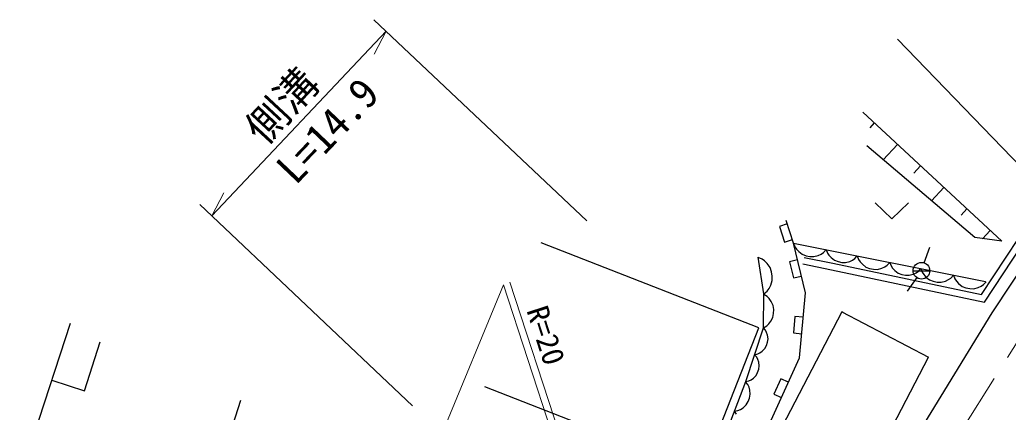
# Model space of a CAD drawing. Units: millimetres, scale not verified. Extents: x 40000 to 680000, y 20000 to 380000.
# Drawn here: x 158495 to 217876, y 289048 to 312604 of the extents above; entities that cross this region are included whole.
import ezdxf
from ezdxf.enums import TextEntityAlignment as Align

# ---------------------------------------------------------------- set-up
doc = ezdxf.new("R2010")
doc.units = ezdxf.units.MM
doc.header["$LTSCALE"] = 1000
doc.linetypes.add('CHAIN', pattern=[18.5, 12, -1.5, 3.5, -1.5])
for name, color, linetype, lineweight in [('M-BGD', 7, 'Continuous', 25), ('M-BMK', 2, 'CHAIN', 13), ('M-BMK-HTXT', 7, 'Continuous', 13), ('M-STR-HTXT', 7, 'Continuous', 13)]:
    doc.layers.add(name, color=color, linetype=linetype, lineweight=lineweight)
doc.styles.add('ＭＳ ゴシック', font='')
doc.styles.get('ＭＳ ゴシック').set_extended_font_data('MS Gothic')

msp = doc.modelspace()

# ---------------------------------------------------------------- linework, layer by layer
at = {"layer": 'M-BGD'}
for p, q in [((221054, 301272), (211230, 311441)), ((217483, 299310), (209136, 307055)), ((209831, 306410), (209556, 306113)), ((215870, 299526), (209373, 305030)), ((211223, 305119), (210362, 304192)), ((212614, 303828), (212213, 303396)), ((214005, 302537), (213261, 301736)), ((209886, 301622), (210886, 300662)), ((210886, 300662), (211885, 301623)), ((215396, 301247), (215054, 300877)), ((216266, 296109), (219711, 301343)), ((216906, 295016), (221012, 301203)), ((204984, 299203), (204532, 300560)), ((216450, 295661), (219992, 301043)), ((204600, 300355), (204126, 300198)), ((204126, 300198), (204441, 299249)), ((216788, 299956), (216332, 299464)), ((204441, 299249), (204916, 299407)), ((217483, 299310), (215870, 299526)), ((202887, 294109), (189818, 299221)), ((204984, 299203), (216506, 296891)), ((204984, 299203), (205062, 298983)), ((205695, 296215), (204984, 299203)), ((205062, 298983), (205156, 298842)), ((205156, 298842), (205289, 298693)), ((205289, 298693), (205501, 298528)), ((206787, 298637), (206944, 298809)), ((206944, 298809), (207019, 298601)), ((212831, 298013), (213164, 298955)), ((203203, 296158), (202848, 298362)), ((203091, 298235), (202853, 298330)), ((203243, 298125), (203091, 298235)), ((203401, 297973), (203243, 298125)), ((205224, 298195), (204737, 298079)), ((205501, 298528), (205728, 298442)), ((205623, 298343), (207348, 297994)), ((205728, 298442), (205964, 298394)), ((205964, 298394), (206207, 298386)), ((206207, 298386), (206466, 298457)), ((206466, 298457), (206646, 298543)), ((206646, 298543), (206787, 298637)), ((207019, 298601), (207108, 298467)), ((207108, 298467), (207234, 298325)), ((207234, 298325), (207436, 298168)), ((207436, 298168), (207652, 298086)), ((208106, 298034), (208352, 298101)), ((208352, 298101), (208523, 298183)), ((208523, 298183), (208658, 298272)), ((208658, 298272), (208807, 298436)), ((208807, 298436), (208885, 298216)), ((208885, 298216), (208979, 298075)), ((203573, 297733), (203401, 297973)), ((203659, 297480), (203573, 297733)), ((204737, 298079), (204969, 297107)), ((205544, 297951), (207266, 297603)), ((207266, 297603), (216450, 295661)), ((207348, 297994), (216266, 296109)), ((207652, 298086), (207875, 298041)), ((207875, 298041), (208106, 298034)), ((208979, 298075), (209112, 297926)), ((209112, 297926), (209324, 297761)), ((209324, 297761), (209551, 297674)), ((209551, 297674), (209787, 297627)), ((209787, 297627), (210030, 297619)), ((210030, 297619), (210289, 297690)), ((210289, 297690), (210469, 297776)), ((210469, 297776), (210610, 297870)), ((210610, 297870), (210767, 298042)), ((210767, 298042), (210842, 297834)), ((210842, 297834), (210931, 297699)), ((210931, 297699), (211057, 297558)), ((211057, 297558), (211259, 297401)), ((212164, 297541), (213164, 297542)), ((212346, 297415), (212481, 297505)), ((212481, 297505), (212630, 297668)), ((212630, 297668), (212708, 297449)), ((203611, 296670), (203699, 296951)), ((203701, 297219), (203659, 297480)), ((203699, 296951), (203701, 297219)), ((204969, 297107), (205455, 297222)), ((211259, 297401), (211475, 297319)), ((211475, 297319), (211698, 297274)), ((211698, 297274), (211929, 297267)), ((212377, 297132), (211803, 296314)), ((211929, 297267), (212175, 297333)), ((212175, 297333), (212346, 297415)), ((212708, 297449), (212802, 297308)), ((212802, 297308), (212935, 297158)), ((212935, 297158), (213147, 296994)), ((213147, 296994), (213374, 296907)), ((213374, 296907), (213610, 296860)), ((213853, 296852), (214112, 296922)), ((214112, 296922), (214292, 297009)), ((214292, 297009), (214433, 297103)), ((214433, 297103), (214590, 297275)), ((214590, 297275), (214669, 297055)), ((214669, 297055), (214763, 296914)), ((214763, 296914), (214896, 296765)), ((203203, 296158), (203400, 296324)), ((203400, 296324), (203509, 296475)), ((203509, 296475), (203611, 296670)), ((213610, 296860), (213853, 296852)), ((214896, 296765), (215107, 296600)), ((215107, 296600), (215335, 296514)), ((215335, 296514), (215570, 296467)), ((215570, 296467), (215813, 296459)), ((215813, 296459), (216072, 296529)), ((216072, 296529), (216253, 296615)), ((216253, 296615), (216394, 296709)), ((216394, 296709), (216551, 296882)), ((203165, 294112), (203203, 296158)), ((203400, 295988), (203203, 296111)), ((203518, 295866), (203400, 295988)), ((203635, 295703), (203518, 295866)), ((205340, 292304), (205695, 296215)), ((203750, 295461), (203635, 295703)), ((203786, 295221), (203750, 295461)), ((203781, 294981), (203786, 295221)), ((207872, 295067), (201079, 282044)), ((203613, 294504), (203737, 294742)), ((203737, 294742), (203781, 294981)), ((205065, 294802), (204975, 293807)), ((205563, 294757), (205065, 294802)), ((207872, 295067), (213083, 292349)), ((207936, 295034), (207872, 295067)), ((210117, 283908), (216906, 295016)), ((161530, 294377), (158495, 285097)), ((194645, 273039), (202887, 294109)), ((202105, 290885), (203165, 294112)), ((203165, 294112), (203367, 294228)), ((203295, 293964), (203166, 294114)), ((203361, 293836), (203295, 293964)), ((203367, 294228), (203490, 294346)), ((203490, 294346), (203613, 294504)), ((203415, 293675), (203361, 293836)), ((203448, 293449), (203415, 293675)), ((203417, 293245), (203448, 293449)), ((204975, 293807), (205472, 293762)), ((162381, 290340), (163325, 293277)), ((203097, 292706), (203257, 292868)), ((203257, 292868), (203353, 293051)), ((203353, 293051), (203417, 293245)), ((201836, 284637), (205340, 292304)), ((202635, 292499), (202829, 292543)), ((202765, 292350), (202635, 292499)), ((202830, 292221), (202765, 292350)), ((202829, 292543), (202957, 292608)), ((202884, 292060), (202830, 292221)), ((202957, 292608), (203097, 292706)), ((206290, 279326), (213083, 292349)), ((202822, 291436), (202886, 291630)), ((202918, 291834), (202884, 292060)), ((202886, 291630), (202918, 291834)), ((160417, 290972), (162381, 290340)), ((202298, 290929), (202427, 290994)), ((202427, 290994), (202566, 291091)), ((202566, 291091), (202726, 291253)), ((202726, 291253), (202822, 291436)), ((204217, 291050), (203802, 290141)), ((204672, 290842), (204217, 291050)), ((199506, 285466), (186437, 290578)), ((198745, 282101), (202105, 290885)), ((202239, 290705), (202102, 290879)), ((202105, 290885), (202298, 290929)), ((202305, 290558), (202239, 290705)), ((202357, 290375), (202305, 290558)), ((202382, 290122), (202357, 290375)), ((202255, 289682), (202336, 289895)), ((202336, 289895), (202382, 290122)), ((203802, 290141), (204256, 289933)), ((171764, 289756), (167574, 276728)), ((201642, 289144), (201789, 289209)), ((201789, 289209), (201950, 289311)), ((201950, 289311), (202138, 289483)), ((202138, 289483), (202255, 289682)), ((201424, 289105), (201642, 289144)), ((201561, 288931), (201424, 289105))]:
    msp.add_line(p, q, dxfattribs=at)
msp.add_circle((212664, 297541), 500, dxfattribs=at)
at = {"layer": 'M-BMK'}
msp.add_line((207974, 276681), (229542, 310959), dxfattribs=at)
at = {"layer": 'M-BMK-HTXT'}
for p, q in [((187546, 296704), (176107, 268977)), ((187546, 296704), (196859, 268192)), ((187936, 296861), (197258, 268323))]:
    msp.add_line(p, q, dxfattribs=at)
at = {"layer": 'M-STR-HTXT'}
for p, q in [((179774, 312604), (192564, 300526)), ((170031, 300829), (180501, 311917)), ((180501, 311917), (179777, 310539)), ((170031, 300829), (170755, 302208)), ((182094, 289438), (169304, 301515))]:
    msp.add_line(p, q, dxfattribs=at)

# ---------------------------------------------------------------- texts
at = {"layer": 'M-BMK-HTXT', "style": 'ＭＳ ゴシック'}
msp.add_text('R=20', height=1320, rotation=288.032, dxfattribs=at).set_placement((188547, 295043), align=Align.BOTTOM_LEFT)
at = {"layer": 'M-STR-HTXT', "style": 'ＭＳ ゴシック'}
for s, rotation, p in [('側溝', 47.132, (173611, 304623)), ('L=14.9', 46.432, (175462, 302242))]:
    msp.add_text(s, height=1833, rotation=rotation, dxfattribs=at).set_placement(p, align=Align.BOTTOM_LEFT)

doc.saveas('drawing.dxf')
